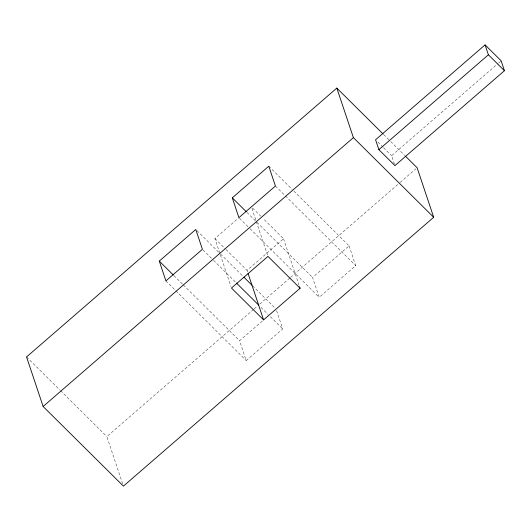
<?xml version="1.0" encoding="UTF-8"?>
<svg xmlns="http://www.w3.org/2000/svg" width="531" height="531" viewBox="0 0 531 531"><rect width="100%" height="100%" fill="white"/><g stroke="black" fill="none" stroke-linecap="round" stroke-linejoin="round"><path stroke-width="0.4" stroke-dasharray="2.65 1.99" d="M219.874 253.367L214.902 238.505L238.412 218.135M247.539 271.925L247.015 270.365L283.521 238.731L263.084 218.46M394.433 164.079L391.626 155.696L498.005 63.514M498.629 62.977L501.138 60.806M122.628 483.768L106.844 436.588L253.519 309.493M254.143 308.956L257.276 306.234M259.785 304.064L289.873 277.992M290.497 277.454L399.564 182.949M400.195 182.405L415.859 168.825M276.585 310.642L282.704 328.928L246.205 360.562L239.574 340.749L263.084 320.372M349.086 245.86L355.71 265.673L319.211 297.3L312.58 277.487L349.086 245.86L292.82 190.052M383.707 134.602L390.159 140.994M390.743 141.578L404.808 155.53M377.86 142.042L383.024 147.16M383.601 147.731L391.626 155.696M268.786 166.21L292.229 189.467M275.416 186.029L284.795 195.328M285.379 195.912L355.71 265.673M252.57 208.033L260.748 216.144M246.975 212.413L255.789 221.155M256.958 222.316L312.58 277.487M239.501 218.241L249.49 228.144M250.081 228.728L319.211 297.3M214.902 238.505L225.41 248.933M225.994 249.51L247.015 270.365M196.961 230.64L219.283 252.783M220.458 253.944L242.647 275.954M252.577 285.804L275.489 308.531M203.001 249.869L212.991 259.778M213.575 260.356L235.844 282.446M260.967 307.369L268.022 314.359M270.372 316.695L282.704 328.928M173.936 275.635L182.724 284.357M183.308 284.935L239.574 340.749M165.911 280.912L175.29 290.218M175.874 290.796L246.205 360.562M26.55 356.945L59.957 390.079M60.541 390.663L106.844 436.588M283.521 238.731L299.046 285.14M251.926 208.437L267.717 255.63M220.385 254.887L230.952 286.474"/><path stroke-width="0.8" d="M383.123 134.018L336.82 88.093L26.55 356.945L43.124 406.48L123.418 486.124L433.688 217.272L417.114 167.736L405.392 156.114M159.28 261.099L195.786 229.472L202.411 249.285L165.911 280.912L159.28 261.099L173.345 275.051M232.286 197.844L268.786 166.21L275.416 186.029L238.917 217.657L232.286 197.844L246.384 211.829M43.124 406.48L353.394 137.629L336.82 88.093M485.075 44.876L375.57 139.766L378.882 149.669L394.945 165.599L504.45 70.709L501.138 60.806L485.075 44.876L488.394 54.786L504.45 70.709M378.882 149.669L488.394 54.786M300.095 288.267L267.976 256.407L231.476 288.041L263.588 319.894L300.095 288.267L299.57 286.7M353.394 137.629L433.688 217.272M243.815 277.116L251.993 285.22M236.428 283.023L258.617 305.04M248.063 273.492L263.588 319.894"/></g></svg>
